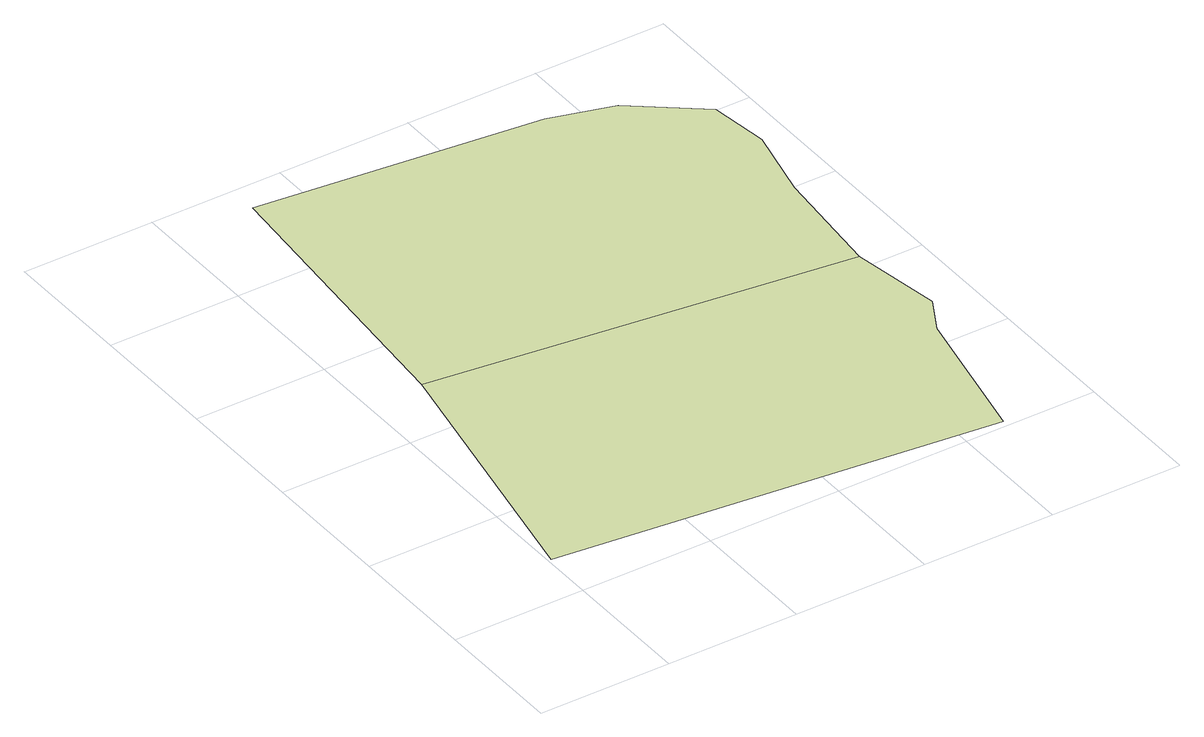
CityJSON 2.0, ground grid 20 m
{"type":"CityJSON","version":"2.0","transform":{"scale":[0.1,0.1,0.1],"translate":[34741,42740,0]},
"CityObjects":{
"landuse1":{"type":"LandUse","attributes":{"function":"1040","plot_area":2877.08,"landuse":"place_of_worship"},"geometry":[{"type":"MultiSurface","lod":"1","boundaries":[[[0,1,2,3,4,5,6,7]],[[8,9,10,11,1,0]]]}]},
"landuse2":{"type":"LandUse","attributes":{"function":"1040","plot_area":2808.76,"landuse":"health"},"geometry":[{"type":"MultiSurface","lod":"1","boundaries":[[[0,1,2,3,4,5,6,7]],[[8,9,10,11,1,0]]]}]}
},
"vertices":[
[86,501,0],[718,423,0],[735,599,0],[761,713,0],[749,802,0],[649,880,0],[553,908,0],[127,954,0],[5,80,0],[665,10,0],[711,233,0],[740,286,0]
]}
